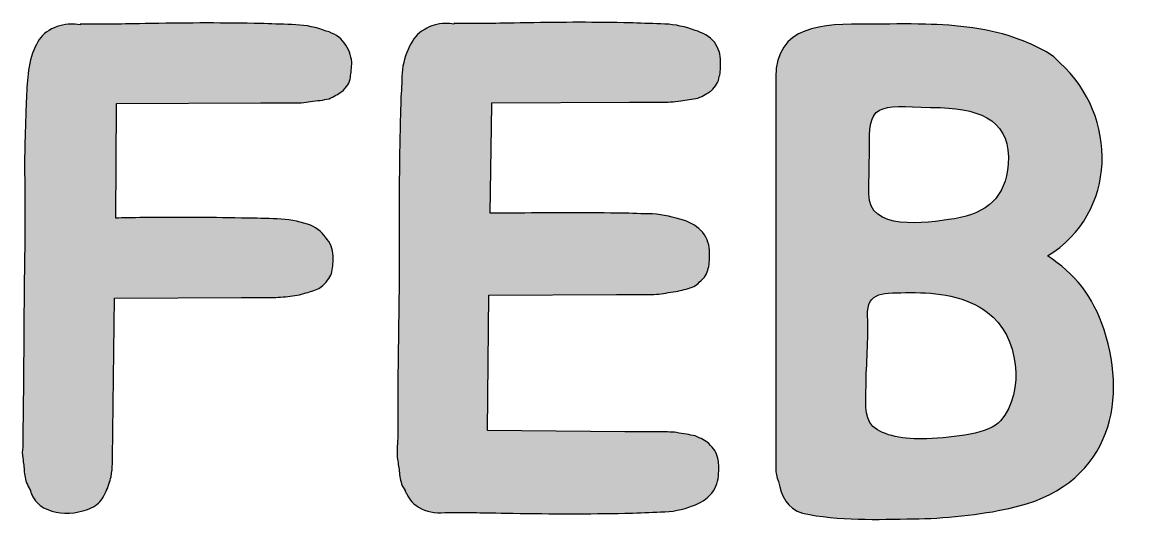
# Model space of a CAD drawing. Header units: millimetres. Extents: x 28 to 183, y 96 to 201.
# Drawn here: x 83.33 to 89.55, y 171.35 to 174.16 of the extents above; entities that cross this region are included whole.
import ezdxf

# ---------------------------------------------------------------- set-up
doc = ezdxf.new("R2010")
doc.units = ezdxf.units.MM
doc.header["$MEASUREMENT"] = 0
doc.layers.add('Layer 1', color=7, linetype='Continuous', lineweight=0)

# ---------------------------------------------------------------- blocks, each defined once
blk = doc.blocks.new('Block_0')
at = {"layer": 'Layer 1', "true_color": 0x010101, "transparency": 33554687}
h = blk.add_hatch(color=18, dxfattribs=at)
h.dxf.hatch_style = 2
edge = h.paths.add_edge_path()
edge.add_spline(control_points=[(85.1808, 173.9303), (85.1808, 173.8991), (85.1767, 173.8681), (85.1729, 173.8449), (85.1691, 173.8138), (85.1536, 173.7904), (85.1226, 173.7634), (85.1071, 173.7517), (85.0799, 173.7362), (85.0527, 173.7244), (85.0217, 173.7167), (84.9865, 173.7129), (84.9479, 173.7089), (84.9169, 173.7012), (84.878, 173.7012), (84.8429, 173.7012), (84.8429, 173.7012), (84.6685, 173.7012), (84.6685, 173.7012), (84.6685, 173.7012), (83.8572, 173.6974), (83.8572, 173.6974), (83.8572, 173.6974), (83.8572, 173.6857), (83.8572, 173.6857), (83.8572, 173.6857), (83.8534, 173.0532), (83.8534, 173.0532), (83.892, 173.0532), (83.9427, 173.0532), (84.0126, 173.057), (84.2183, 173.057), (84.3619, 173.057), (84.5597, 173.0532), (84.5597, 173.0532), (84.5831, 173.0532), (84.5831, 173.0532), (84.6413, 173.0532), (84.6995, 173.0492), (84.7616, 173.0492), (84.8198, 173.0452), (84.878, 173.0375), (84.9324, 173.0182), (84.9751, 173.0027), (85.0099, 172.9793), (85.0334, 172.9445), (85.0602, 172.9133), (85.0757, 172.8785), (85.0757, 172.8396), (85.0757, 172.8086), (85.0757, 172.7814), (85.0682, 172.7503), (85.0644, 172.7271), (85.0447, 172.6999), (85.0175, 172.6728), (84.9982, 172.6572), (84.9789, 172.6456), (84.9438, 172.6379), (84.9169, 172.6301), (84.8818, 172.6184), (84.847, 172.6146), (84.8119, 172.6106), (84.7771, 172.6067), (84.7381, 172.6067), (84.7381, 172.6067), (84.5597, 172.6067), (84.5597, 172.6067), (84.5597, 172.6067), (83.8455, 172.6029), (83.8455, 172.6029), (83.8455, 172.6029), (83.8338, 171.7025), (83.8338, 171.7025), (83.8338, 171.7025), (83.8338, 171.6713), (83.8338, 171.6713), (83.8338, 171.6481), (83.83, 171.6248), (83.8262, 171.5976), (83.8183, 171.5706), (83.8107, 171.5394), (83.799, 171.5161), (83.7835, 171.4851), (83.768, 171.4579), (83.7487, 171.4424), (83.7215, 171.423), (83.6863, 171.4074), (83.6436, 171.3997), (83.574, 171.3842), (83.5079, 171.3919), (83.4459, 171.423), (83.4224, 171.4386), (83.3952, 171.4619), (83.3797, 171.4968), (83.3759, 171.5046), (83.3721, 171.5161), (83.3721, 171.5201), (83.3721, 171.5201), (83.3604, 171.5434), (83.3604, 171.5434), (83.3449, 171.5706), (83.3411, 171.5976), (83.337, 171.6248), (83.337, 171.6481), (83.3332, 171.6753), (83.3294, 171.7025), (83.3256, 171.7258), (83.3256, 171.7413), (83.3294, 171.7645), (83.3294, 171.7645), (83.3294, 171.8267), (83.3294, 171.8267), (83.3294, 171.8267), (83.3332, 172.1294), (83.3332, 172.1294), (83.3332, 172.1294), (83.337, 172.6883), (83.337, 172.6883), (83.3411, 172.8513), (83.3411, 173.026), (83.3411, 173.2044), (83.337, 173.3908), (83.3411, 173.5188), (83.3487, 173.6897), (83.3487, 173.6897), (83.3487, 173.7089), (83.3487, 173.7089), (83.3525, 173.7634), (83.3525, 173.8138), (83.3604, 173.8643), (83.3642, 173.9186), (83.3759, 173.969), (83.3994, 174.0156), (83.4149, 174.0545), (83.4421, 174.0893), (83.4769, 174.1087), (83.5158, 174.132), (83.5585, 174.1437), (83.6009, 174.1437), (83.6167, 174.1437), (83.6323, 174.1437), (83.6515, 174.1398), (83.6515, 174.1398), (83.6515, 174.1437), (83.6515, 174.1437), (83.8338, 174.1437), (83.8493, 174.1437), (84.0553, 174.1475), (84.2648, 174.1515), (84.4667, 174.1515), (84.6685, 174.1475), (84.6685, 174.1475), (84.6878, 174.1475), (84.6878, 174.1475), (84.7461, 174.1437), (84.8043, 174.1437), (84.8663, 174.1398), (84.9245, 174.1398), (84.9827, 174.1243), (85.0372, 174.105), (85.0799, 174.0932), (85.1147, 174.07), (85.1381, 174.0388), (85.1653, 174.004), (85.1767, 173.969), (85.1808, 173.9303)], knot_values=[0, 0, 0, 0, 1, 1, 1, 2, 2, 2, 3, 3, 3, 4, 4, 4, 5, 5, 5, 6, 6, 6, 7, 7, 7, 8, 8, 8, 9, 9, 9, 10, 10, 10, 11, 11, 11, 12, 12, 12, 13, 13, 13, 14, 14, 14, 15, 15, 15, 16, 16, 16, 17, 17, 17, 18, 18, 18, 19, 19, 19, 20, 20, 20, 21, 21, 21, 22, 22, 22, 23, 23, 23, 24, 24, 24, 25, 25, 25, 26, 26, 26, 27, 27, 27, 28, 28, 28, 29, 29, 29, 30, 30, 30, 31, 31, 31, 32, 32, 32, 33, 33, 33, 34, 34, 34, 35, 35, 35, 36, 36, 36, 37, 37, 37, 38, 38, 38, 39, 39, 39, 40, 40, 40, 41, 41, 41, 42, 42, 42, 43, 43, 43, 44, 44, 44, 45, 45, 45, 46, 46, 46, 47, 47, 47, 48, 48, 48, 49, 49, 49, 50, 50, 50, 51, 51, 51, 52, 52, 52, 53, 53, 53, 54, 54, 54, 55, 55, 55, 55], degree=3, periodic=0)
h = blk.add_hatch(color=18, dxfattribs=at)
h.dxf.hatch_style = 2
edge = h.paths.add_edge_path()
edge.add_spline(control_points=[(85.9684, 173.6897), (85.9684, 173.6897), (85.9604, 173.0802), (85.9604, 173.0802), (85.9604, 173.0802), (86.1158, 173.0802), (86.1158, 173.0802), (86.3253, 173.0842), (86.4731, 173.0842), (86.6746, 173.0802), (86.6746, 173.0802), (86.6943, 173.0802), (86.6943, 173.0802), (86.7563, 173.0802), (86.8145, 173.0764), (86.8727, 173.0764), (86.9347, 173.0725), (86.9929, 173.057), (87.0474, 173.0415), (87.0939, 173.026), (87.1287, 173.0027), (87.1559, 172.9715), (87.1831, 172.9367), (87.1948, 172.8978), (87.1948, 172.859), (87.1948, 172.8318), (87.1948, 172.7969), (87.1869, 172.7698), (87.1831, 172.7426), (87.1676, 172.7154), (87.1366, 172.6921), (87.1211, 172.6728), (87.0939, 172.6611), (87.0629, 172.6534), (87.0357, 172.6456), (87.0009, 172.6379), (86.9619, 172.6339), (86.9271, 172.6262), (86.892, 172.6224), (86.8534, 172.6224), (86.8534, 172.6224), (86.6708, 172.6224), (86.6708, 172.6224), (86.6708, 172.6224), (85.9529, 172.6184), (85.9529, 172.6184), (85.9529, 172.6184), (85.9449, 171.8577), (85.9449, 171.8577), (85.9449, 171.8577), (86.7173, 171.85), (86.7173, 171.85), (86.7173, 171.85), (86.8999, 171.85), (86.8999, 171.85), (86.9385, 171.85), (86.9774, 171.85), (87.0084, 171.846), (87.0474, 171.8383), (87.0822, 171.8345), (87.1132, 171.8267), (87.1445, 171.815), (87.1714, 171.7995), (87.191, 171.784), (87.2183, 171.7568), (87.2338, 171.7335), (87.2413, 171.7025), (87.2451, 171.6793), (87.2493, 171.6481), (87.2451, 171.6171), (87.2451, 171.5744), (87.2338, 171.5394), (87.2065, 171.5046), (87.1793, 171.4734), (87.1445, 171.4464), (87.0977, 171.4347), (87.0436, 171.4114), (86.9854, 171.3997), (86.9192, 171.3997), (86.861, 171.3959), (86.799, 171.3959), (86.7408, 171.3919), (86.7408, 171.3919), (86.7173, 171.3919), (86.7173, 171.3919), (86.5155, 171.3882), (86.306, 171.3882), (86.0886, 171.3919), (85.8867, 171.3959), (85.8674, 171.3959), (85.7045, 171.3959), (85.65, 171.3919), (85.5997, 171.3997), (85.557, 171.4269), (85.5298, 171.4424), (85.5064, 171.4657), (85.4909, 171.5006), (85.4833, 171.5084), (85.4795, 171.5201), (85.4795, 171.5239), (85.4754, 171.5316), (85.4678, 171.5394), (85.4637, 171.5471), (85.4561, 171.5744), (85.4482, 171.6016), (85.4482, 171.6288), (85.4444, 171.6521), (85.4406, 171.6793), (85.4368, 171.7063), (85.4368, 171.7063), (85.4368, 171.7685), (85.4368, 171.7685), (85.4368, 171.7878), (85.4406, 171.8112), (85.4406, 171.8305), (85.4406, 171.8305), (85.4406, 172.1333), (85.4406, 172.1333), (85.4406, 172.1333), (85.4482, 172.6921), (85.4482, 172.6921), (85.4482, 172.6921), (85.4482, 173.2084), (85.4482, 173.2084), (85.4482, 173.3946), (85.4523, 173.5227), (85.4561, 173.6934), (85.4561, 173.6934), (85.4561, 173.7129), (85.4561, 173.7129), (85.4599, 173.7672), (85.4637, 173.8176), (85.4637, 173.8681), (85.4678, 173.9225), (85.4833, 173.9728), (85.5064, 174.0195), (85.526, 174.0583), (85.5491, 174.0932), (85.588, 174.1127), (85.627, 174.136), (85.6618, 174.1475), (85.7083, 174.1475), (85.7279, 174.1475), (85.7393, 174.1475), (85.7548, 174.1437), (85.7548, 174.1437), (85.7548, 174.1475), (85.7548, 174.1475), (85.9412, 174.1475), (85.9529, 174.1475), (86.1665, 174.1515), (86.3721, 174.1553), (86.5506, 174.1553), (86.7483, 174.1515), (86.7483, 174.1515), (86.7638, 174.1515), (86.7638, 174.1515), (86.8221, 174.1475), (86.8844, 174.1475), (86.9426, 174.1437), (87.0009, 174.1437), (87.0591, 174.1282), (87.1132, 174.1087), (87.1559, 174.097), (87.1948, 174.0738), (87.222, 174.0428), (87.2451, 174.0078), (87.2568, 173.9728), (87.2568, 173.9341), (87.2568, 173.9031), (87.2568, 173.8721), (87.2493, 173.8486), (87.2451, 173.8176), (87.2296, 173.7944), (87.2024, 173.7672), (87.1831, 173.7556), (87.16, 173.7401), (87.1287, 173.7284), (87.0977, 173.7207), (87.0629, 173.7167), (87.0319, 173.7129), (86.9929, 173.7052), (86.9581, 173.7052), (86.9192, 173.7052), (86.9192, 173.7052), (86.7446, 173.7052), (86.7446, 173.7052), (86.7446, 173.7052), (85.9684, 173.7012), (85.9684, 173.7012), (85.9684, 173.7012), (85.9684, 173.6897), (85.9684, 173.6897)], knot_values=[0, 0, 0, 0, 1, 1, 1, 2, 2, 2, 3, 3, 3, 4, 4, 4, 5, 5, 5, 6, 6, 6, 7, 7, 7, 8, 8, 8, 9, 9, 9, 10, 10, 10, 11, 11, 11, 12, 12, 12, 13, 13, 13, 14, 14, 14, 15, 15, 15, 16, 16, 16, 17, 17, 17, 18, 18, 18, 19, 19, 19, 20, 20, 20, 21, 21, 21, 22, 22, 22, 23, 23, 23, 24, 24, 24, 25, 25, 25, 26, 26, 26, 27, 27, 27, 28, 28, 28, 29, 29, 29, 30, 30, 30, 31, 31, 31, 32, 32, 32, 33, 33, 33, 34, 34, 34, 35, 35, 35, 36, 36, 36, 37, 37, 37, 38, 38, 38, 39, 39, 39, 40, 40, 40, 41, 41, 41, 42, 42, 42, 43, 43, 43, 44, 44, 44, 45, 45, 45, 46, 46, 46, 47, 47, 47, 48, 48, 48, 49, 49, 49, 50, 50, 50, 51, 51, 51, 52, 52, 52, 53, 53, 53, 54, 54, 54, 55, 55, 55, 56, 56, 56, 57, 57, 57, 58, 58, 58, 59, 59, 59, 60, 60, 60, 61, 61, 61, 62, 62, 62, 63, 63, 63, 64, 64, 64, 64], degree=3, periodic=0)
h = blk.add_hatch(color=18, dxfattribs=at)
h.dxf.hatch_style = 2
edge = h.paths.add_edge_path()
edge.add_spline(control_points=[(89.4145, 172.4244), (89.5544, 172.0014), (89.4379, 171.5356), (88.8788, 171.4192), (88.7275, 171.3842), (88.5026, 171.3609), (88.3434, 171.3609), (88.1415, 171.357), (87.9204, 171.3492), (87.7185, 171.3919), (87.6293, 171.4192), (87.5982, 171.4889), (87.5827, 171.5706), (87.571, 171.5976), (87.5672, 171.621), (87.5672, 171.6403), (87.5672, 171.6403), (87.5672, 173.8449), (87.5672, 173.8449), (87.5672, 174.136), (87.827, 174.1475), (88.0909, 174.1437), (88.196, 174.1437), (88.3007, 174.1475), (88.4092, 174.1437), (88.5801, 174.1398), (88.7741, 174.1205), (88.937, 174.0583), (88.9797, 174.0428), (89.0224, 174.0233), (89.0614, 174.004), (89.1003, 173.9846), (89.1389, 173.9573), (89.1661, 173.9263), (89.4961, 173.6275), (89.492, 173.0802), (89.0962, 172.8396), (89.2478, 172.7426), (89.3525, 172.6146), (89.4145, 172.4244)], knot_values=[0, 0, 0, 0, 1, 1, 1, 2, 2, 2, 3, 3, 3, 4, 4, 4, 5, 5, 5, 6, 6, 6, 7, 7, 7, 8, 8, 8, 9, 9, 9, 10, 10, 10, 11, 11, 11, 12, 12, 12, 13, 13, 13, 13], degree=3, periodic=0)
edge = h.paths.add_edge_path()
edge.add_spline(control_points=[(88.8323, 171.912), (88.9721, 172.0751), (88.937, 172.3933), (88.7586, 172.5214), (88.6383, 172.6146), (88.4754, 172.6339), (88.3238, 172.6339), (88.1763, 172.6301), (88.0795, 172.6456), (88.0833, 172.502), (88.0909, 172.37), (88.0754, 172.2303), (88.0754, 172.1061), (88.0754, 172.0362), (88.0599, 171.9354), (88.1143, 171.881), (88.1725, 171.8267), (88.289, 171.8073), (88.4171, 171.8112), (88.5763, 171.819), (88.7703, 171.8383), (88.8323, 171.912)], knot_values=[0, 0, 0, 0, 1, 1, 1, 2, 2, 2, 3, 3, 3, 4, 4, 4, 5, 5, 5, 6, 6, 6, 7, 7, 7, 7], degree=3, periodic=0)
edge.add_line((88.8323, 171.912), (88.8323, 171.912))
edge = h.paths.add_edge_path()
edge.add_spline(control_points=[(88.095, 173.4761), (88.095, 173.3791), (88.0909, 173.2821), (88.0909, 173.1889), (88.0871, 172.9793), (88.4054, 173.022), (88.5722, 173.0492), (88.7586, 173.0802), (88.8595, 173.1696), (88.875, 173.3558), (88.8943, 173.5887), (88.7355, 173.6664), (88.4947, 173.6741), (88.1725, 173.6819), (88.0871, 173.7167), (88.095, 173.4761)], knot_values=[0, 0, 0, 0, 1, 1, 1, 2, 2, 2, 3, 3, 3, 4, 4, 4, 5, 5, 5, 5], degree=3, periodic=0)
edge.add_line((88.095, 173.4761), (88.095, 173.4761))
at = {"layer": 'Layer 1', "color": 18, "lineweight": 25, "true_color": 0x010101}
for points, knots in [([(85.1808, 173.9303), (85.1808, 173.8991), (85.1767, 173.8681), (85.1729, 173.8449), (85.1691, 173.8138), (85.1536, 173.7904), (85.1226, 173.7634), (85.1071, 173.7517), (85.0799, 173.7362), (85.0527, 173.7244), (85.0217, 173.7167), (84.9865, 173.7129), (84.9479, 173.7089), (84.9169, 173.7012), (84.878, 173.7012), (84.8429, 173.7012), (84.8429, 173.7012), (84.6685, 173.7012), (84.6685, 173.7012), (84.6685, 173.7012), (83.8572, 173.6974), (83.8572, 173.6974), (83.8572, 173.6974), (83.8572, 173.6857), (83.8572, 173.6857), (83.8572, 173.6857), (83.8534, 173.0532), (83.8534, 173.0532), (83.892, 173.0532), (83.9427, 173.0532), (84.0126, 173.057), (84.2183, 173.057), (84.3619, 173.057), (84.5597, 173.0532), (84.5597, 173.0532), (84.5831, 173.0532), (84.5831, 173.0532), (84.6413, 173.0532), (84.6995, 173.0492), (84.7616, 173.0492), (84.8198, 173.0452), (84.878, 173.0375), (84.9324, 173.0182), (84.9751, 173.0027), (85.0099, 172.9793), (85.0334, 172.9445), (85.0602, 172.9133), (85.0757, 172.8785), (85.0757, 172.8396), (85.0757, 172.8086), (85.0757, 172.7814), (85.0682, 172.7503), (85.0644, 172.7271), (85.0447, 172.6999), (85.0175, 172.6728), (84.9982, 172.6572), (84.9789, 172.6456), (84.9438, 172.6379), (84.9169, 172.6301), (84.8818, 172.6184), (84.847, 172.6146), (84.8119, 172.6106), (84.7771, 172.6067), (84.7381, 172.6067), (84.7381, 172.6067), (84.5597, 172.6067), (84.5597, 172.6067), (84.5597, 172.6067), (83.8455, 172.6029), (83.8455, 172.6029), (83.8455, 172.6029), (83.8338, 171.7025), (83.8338, 171.7025), (83.8338, 171.7025), (83.8338, 171.6713), (83.8338, 171.6713), (83.8338, 171.6481), (83.83, 171.6248), (83.8262, 171.5976), (83.8183, 171.5706), (83.8107, 171.5394), (83.799, 171.5161), (83.7835, 171.4851), (83.768, 171.4579), (83.7487, 171.4424), (83.7215, 171.423), (83.6863, 171.4074), (83.6436, 171.3997), (83.574, 171.3842), (83.5079, 171.3919), (83.4459, 171.423), (83.4224, 171.4386), (83.3952, 171.4619), (83.3797, 171.4968), (83.3759, 171.5046), (83.3721, 171.5161), (83.3721, 171.5201), (83.3721, 171.5201), (83.3604, 171.5434), (83.3604, 171.5434), (83.3449, 171.5706), (83.3411, 171.5976), (83.337, 171.6248), (83.337, 171.6481), (83.3332, 171.6753), (83.3294, 171.7025), (83.3256, 171.7258), (83.3256, 171.7413), (83.3294, 171.7645), (83.3294, 171.7645), (83.3294, 171.8267), (83.3294, 171.8267), (83.3294, 171.8267), (83.3332, 172.1294), (83.3332, 172.1294), (83.3332, 172.1294), (83.337, 172.6883), (83.337, 172.6883), (83.3411, 172.8513), (83.3411, 173.026), (83.3411, 173.2044), (83.337, 173.3908), (83.3411, 173.5188), (83.3487, 173.6897), (83.3487, 173.6897), (83.3487, 173.7089), (83.3487, 173.7089), (83.3525, 173.7634), (83.3525, 173.8138), (83.3604, 173.8643), (83.3642, 173.9186), (83.3759, 173.969), (83.3994, 174.0156), (83.4149, 174.0545), (83.4421, 174.0893), (83.4769, 174.1087), (83.5158, 174.132), (83.5585, 174.1437), (83.6009, 174.1437), (83.6167, 174.1437), (83.6323, 174.1437), (83.6515, 174.1398), (83.6515, 174.1398), (83.6515, 174.1437), (83.6515, 174.1437), (83.8338, 174.1437), (83.8493, 174.1437), (84.0553, 174.1475), (84.2648, 174.1515), (84.4667, 174.1515), (84.6685, 174.1475), (84.6685, 174.1475), (84.6878, 174.1475), (84.6878, 174.1475), (84.7461, 174.1437), (84.8043, 174.1437), (84.8663, 174.1398), (84.9245, 174.1398), (84.9827, 174.1243), (85.0372, 174.105), (85.0799, 174.0932), (85.1147, 174.07), (85.1381, 174.0388), (85.1653, 174.004), (85.1767, 173.969), (85.1808, 173.9303)], [0, 0, 0, 0, 1, 1, 1, 2, 2, 2, 3, 3, 3, 4, 4, 4, 5, 5, 5, 6, 6, 6, 7, 7, 7, 8, 8, 8, 9, 9, 9, 10, 10, 10, 11, 11, 11, 12, 12, 12, 13, 13, 13, 14, 14, 14, 15, 15, 15, 16, 16, 16, 17, 17, 17, 18, 18, 18, 19, 19, 19, 20, 20, 20, 21, 21, 21, 22, 22, 22, 23, 23, 23, 24, 24, 24, 25, 25, 25, 26, 26, 26, 27, 27, 27, 28, 28, 28, 29, 29, 29, 30, 30, 30, 31, 31, 31, 32, 32, 32, 33, 33, 33, 34, 34, 34, 35, 35, 35, 36, 36, 36, 37, 37, 37, 38, 38, 38, 39, 39, 39, 40, 40, 40, 41, 41, 41, 42, 42, 42, 43, 43, 43, 44, 44, 44, 45, 45, 45, 46, 46, 46, 47, 47, 47, 48, 48, 48, 49, 49, 49, 50, 50, 50, 51, 51, 51, 52, 52, 52, 53, 53, 53, 54, 54, 54, 55, 55, 55, 55]), ([(85.9684, 173.6897), (85.9684, 173.6897), (85.9604, 173.0802), (85.9604, 173.0802), (85.9604, 173.0802), (86.1158, 173.0802), (86.1158, 173.0802), (86.3253, 173.0842), (86.4731, 173.0842), (86.6746, 173.0802), (86.6746, 173.0802), (86.6943, 173.0802), (86.6943, 173.0802), (86.7563, 173.0802), (86.8145, 173.0764), (86.8727, 173.0764), (86.9347, 173.0725), (86.9929, 173.057), (87.0474, 173.0415), (87.0939, 173.026), (87.1287, 173.0027), (87.1559, 172.9715), (87.1831, 172.9367), (87.1948, 172.8978), (87.1948, 172.859), (87.1948, 172.8318), (87.1948, 172.7969), (87.1869, 172.7698), (87.1831, 172.7426), (87.1676, 172.7154), (87.1366, 172.6921), (87.1211, 172.6728), (87.0939, 172.6611), (87.0629, 172.6534), (87.0357, 172.6456), (87.0009, 172.6379), (86.9619, 172.6339), (86.9271, 172.6262), (86.892, 172.6224), (86.8534, 172.6224), (86.8534, 172.6224), (86.6708, 172.6224), (86.6708, 172.6224), (86.6708, 172.6224), (85.9529, 172.6184), (85.9529, 172.6184), (85.9529, 172.6184), (85.9449, 171.8577), (85.9449, 171.8577), (85.9449, 171.8577), (86.7173, 171.85), (86.7173, 171.85), (86.7173, 171.85), (86.8999, 171.85), (86.8999, 171.85), (86.9385, 171.85), (86.9774, 171.85), (87.0084, 171.846), (87.0474, 171.8383), (87.0822, 171.8345), (87.1132, 171.8267), (87.1445, 171.815), (87.1714, 171.7995), (87.191, 171.784), (87.2183, 171.7568), (87.2338, 171.7335), (87.2413, 171.7025), (87.2451, 171.6793), (87.2493, 171.6481), (87.2451, 171.6171), (87.2451, 171.5744), (87.2338, 171.5394), (87.2065, 171.5046), (87.1793, 171.4734), (87.1445, 171.4464), (87.0977, 171.4347), (87.0436, 171.4114), (86.9854, 171.3997), (86.9192, 171.3997), (86.861, 171.3959), (86.799, 171.3959), (86.7408, 171.3919), (86.7408, 171.3919), (86.7173, 171.3919), (86.7173, 171.3919), (86.5155, 171.3882), (86.306, 171.3882), (86.0886, 171.3919), (85.8867, 171.3959), (85.8674, 171.3959), (85.7045, 171.3959), (85.65, 171.3919), (85.5997, 171.3997), (85.557, 171.4269), (85.5298, 171.4424), (85.5064, 171.4657), (85.4909, 171.5006), (85.4833, 171.5084), (85.4795, 171.5201), (85.4795, 171.5239), (85.4754, 171.5316), (85.4678, 171.5394), (85.4637, 171.5471), (85.4561, 171.5744), (85.4482, 171.6016), (85.4482, 171.6288), (85.4444, 171.6521), (85.4406, 171.6793), (85.4368, 171.7063), (85.4368, 171.7063), (85.4368, 171.7685), (85.4368, 171.7685), (85.4368, 171.7878), (85.4406, 171.8112), (85.4406, 171.8305), (85.4406, 171.8305), (85.4406, 172.1333), (85.4406, 172.1333), (85.4406, 172.1333), (85.4482, 172.6921), (85.4482, 172.6921), (85.4482, 172.6921), (85.4482, 173.2084), (85.4482, 173.2084), (85.4482, 173.3946), (85.4523, 173.5227), (85.4561, 173.6934), (85.4561, 173.6934), (85.4561, 173.7129), (85.4561, 173.7129), (85.4599, 173.7672), (85.4637, 173.8176), (85.4637, 173.8681), (85.4678, 173.9225), (85.4833, 173.9728), (85.5064, 174.0195), (85.526, 174.0583), (85.5491, 174.0932), (85.588, 174.1127), (85.627, 174.136), (85.6618, 174.1475), (85.7083, 174.1475), (85.7279, 174.1475), (85.7393, 174.1475), (85.7548, 174.1437), (85.7548, 174.1437), (85.7548, 174.1475), (85.7548, 174.1475), (85.9412, 174.1475), (85.9529, 174.1475), (86.1665, 174.1515), (86.3721, 174.1553), (86.5506, 174.1553), (86.7483, 174.1515), (86.7483, 174.1515), (86.7638, 174.1515), (86.7638, 174.1515), (86.8221, 174.1475), (86.8844, 174.1475), (86.9426, 174.1437), (87.0009, 174.1437), (87.0591, 174.1282), (87.1132, 174.1087), (87.1559, 174.097), (87.1948, 174.0738), (87.222, 174.0428), (87.2451, 174.0078), (87.2568, 173.9728), (87.2568, 173.9341), (87.2568, 173.9031), (87.2568, 173.8721), (87.2493, 173.8486), (87.2451, 173.8176), (87.2296, 173.7944), (87.2024, 173.7672), (87.1831, 173.7556), (87.16, 173.7401), (87.1287, 173.7284), (87.0977, 173.7207), (87.0629, 173.7167), (87.0319, 173.7129), (86.9929, 173.7052), (86.9581, 173.7052), (86.9192, 173.7052), (86.9192, 173.7052), (86.7446, 173.7052), (86.7446, 173.7052), (86.7446, 173.7052), (85.9684, 173.7012), (85.9684, 173.7012), (85.9684, 173.7012), (85.9684, 173.6897), (85.9684, 173.6897)], [0, 0, 0, 0, 1, 1, 1, 2, 2, 2, 3, 3, 3, 4, 4, 4, 5, 5, 5, 6, 6, 6, 7, 7, 7, 8, 8, 8, 9, 9, 9, 10, 10, 10, 11, 11, 11, 12, 12, 12, 13, 13, 13, 14, 14, 14, 15, 15, 15, 16, 16, 16, 17, 17, 17, 18, 18, 18, 19, 19, 19, 20, 20, 20, 21, 21, 21, 22, 22, 22, 23, 23, 23, 24, 24, 24, 25, 25, 25, 26, 26, 26, 27, 27, 27, 28, 28, 28, 29, 29, 29, 30, 30, 30, 31, 31, 31, 32, 32, 32, 33, 33, 33, 34, 34, 34, 35, 35, 35, 36, 36, 36, 37, 37, 37, 38, 38, 38, 39, 39, 39, 40, 40, 40, 41, 41, 41, 42, 42, 42, 43, 43, 43, 44, 44, 44, 45, 45, 45, 46, 46, 46, 47, 47, 47, 48, 48, 48, 49, 49, 49, 50, 50, 50, 51, 51, 51, 52, 52, 52, 53, 53, 53, 54, 54, 54, 55, 55, 55, 56, 56, 56, 57, 57, 57, 58, 58, 58, 59, 59, 59, 60, 60, 60, 61, 61, 61, 62, 62, 62, 63, 63, 63, 64, 64, 64, 64]), ([(89.4145, 172.4244), (89.5544, 172.0014), (89.4379, 171.5356), (88.8788, 171.4192), (88.7275, 171.3842), (88.5026, 171.3609), (88.3434, 171.3609), (88.1415, 171.357), (87.9204, 171.3492), (87.7185, 171.3919), (87.6293, 171.4192), (87.5982, 171.4889), (87.5827, 171.5706), (87.571, 171.5976), (87.5672, 171.621), (87.5672, 171.6403), (87.5672, 171.6403), (87.5672, 173.8449), (87.5672, 173.8449), (87.5672, 174.136), (87.827, 174.1475), (88.0909, 174.1437), (88.196, 174.1437), (88.3007, 174.1475), (88.4092, 174.1437), (88.5801, 174.1398), (88.7741, 174.1205), (88.937, 174.0583), (88.9797, 174.0428), (89.0224, 174.0233), (89.0614, 174.004), (89.1003, 173.9846), (89.1389, 173.9573), (89.1661, 173.9263), (89.4961, 173.6275), (89.492, 173.0802), (89.0962, 172.8396), (89.2478, 172.7426), (89.3525, 172.6146), (89.4145, 172.4244)], [0, 0, 0, 0, 1, 1, 1, 2, 2, 2, 3, 3, 3, 4, 4, 4, 5, 5, 5, 6, 6, 6, 7, 7, 7, 8, 8, 8, 9, 9, 9, 10, 10, 10, 11, 11, 11, 12, 12, 12, 13, 13, 13, 13]), ([(88.095, 173.4761), (88.095, 173.3791), (88.0909, 173.2821), (88.0909, 173.1889), (88.0871, 172.9793), (88.4054, 173.022), (88.5722, 173.0492), (88.7586, 173.0802), (88.8595, 173.1696), (88.875, 173.3558), (88.8943, 173.5887), (88.7355, 173.6664), (88.4947, 173.6741), (88.1725, 173.6819), (88.0871, 173.7167), (88.095, 173.4761)], [0, 0, 0, 0, 1, 1, 1, 2, 2, 2, 3, 3, 3, 4, 4, 4, 5, 5, 5, 5]), ([(88.8323, 171.912), (88.9721, 172.0751), (88.937, 172.3933), (88.7586, 172.5214), (88.6383, 172.6146), (88.4754, 172.6339), (88.3238, 172.6339), (88.1763, 172.6301), (88.0795, 172.6456), (88.0833, 172.502), (88.0909, 172.37), (88.0754, 172.2303), (88.0754, 172.1061), (88.0754, 172.0362), (88.0599, 171.9354), (88.1143, 171.881), (88.1725, 171.8267), (88.289, 171.8073), (88.4171, 171.8112), (88.5763, 171.819), (88.7703, 171.8383), (88.8323, 171.912)], [0, 0, 0, 0, 1, 1, 1, 2, 2, 2, 3, 3, 3, 4, 4, 4, 5, 5, 5, 6, 6, 6, 7, 7, 7, 7])]:
    blk.add_open_spline(points, degree=3, knots=knots, dxfattribs=at)
at = {"layer": 'Layer 1'}
for points, knots in [([(85.1808, 173.9303), (85.1808, 173.8991), (85.1767, 173.8681), (85.1729, 173.8449), (85.1691, 173.8138), (85.1536, 173.7904), (85.1226, 173.7634), (85.1071, 173.7517), (85.0799, 173.7362), (85.0527, 173.7244), (85.0217, 173.7167), (84.9865, 173.7129), (84.9479, 173.7089), (84.9169, 173.7012), (84.878, 173.7012), (84.8429, 173.7012), (84.8429, 173.7012), (84.6685, 173.7012), (84.6685, 173.7012), (84.6685, 173.7012), (83.8572, 173.6974), (83.8572, 173.6974), (83.8572, 173.6974), (83.8572, 173.6857), (83.8572, 173.6857), (83.8572, 173.6857), (83.8534, 173.0532), (83.8534, 173.0532), (83.892, 173.0532), (83.9427, 173.0532), (84.0126, 173.057), (84.2183, 173.057), (84.3619, 173.057), (84.5597, 173.0532), (84.5597, 173.0532), (84.5831, 173.0532), (84.5831, 173.0532), (84.6413, 173.0532), (84.6995, 173.0492), (84.7616, 173.0492), (84.8198, 173.0452), (84.878, 173.0375), (84.9324, 173.0182), (84.9751, 173.0027), (85.0099, 172.9793), (85.0334, 172.9445), (85.0602, 172.9133), (85.0757, 172.8785), (85.0757, 172.8396), (85.0757, 172.8086), (85.0757, 172.7814), (85.0682, 172.7503), (85.0644, 172.7271), (85.0447, 172.6999), (85.0175, 172.6728), (84.9982, 172.6572), (84.9789, 172.6456), (84.9438, 172.6379), (84.9169, 172.6301), (84.8818, 172.6184), (84.847, 172.6146), (84.8119, 172.6106), (84.7771, 172.6067), (84.7381, 172.6067), (84.7381, 172.6067), (84.5597, 172.6067), (84.5597, 172.6067), (84.5597, 172.6067), (83.8455, 172.6029), (83.8455, 172.6029), (83.8455, 172.6029), (83.8338, 171.7025), (83.8338, 171.7025), (83.8338, 171.7025), (83.8338, 171.6713), (83.8338, 171.6713), (83.8338, 171.6481), (83.83, 171.6248), (83.8262, 171.5976), (83.8183, 171.5706), (83.8107, 171.5394), (83.799, 171.5161), (83.7835, 171.4851), (83.768, 171.4579), (83.7487, 171.4424), (83.7215, 171.423), (83.6863, 171.4074), (83.6436, 171.3997), (83.574, 171.3842), (83.5079, 171.3919), (83.4459, 171.423), (83.4224, 171.4386), (83.3952, 171.4619), (83.3797, 171.4968), (83.3759, 171.5046), (83.3721, 171.5161), (83.3721, 171.5201), (83.3721, 171.5201), (83.3604, 171.5434), (83.3604, 171.5434), (83.3449, 171.5706), (83.3411, 171.5976), (83.337, 171.6248), (83.337, 171.6481), (83.3332, 171.6753), (83.3294, 171.7025), (83.3256, 171.7258), (83.3256, 171.7413), (83.3294, 171.7645), (83.3294, 171.7645), (83.3294, 171.8267), (83.3294, 171.8267), (83.3294, 171.8267), (83.3332, 172.1294), (83.3332, 172.1294), (83.3332, 172.1294), (83.337, 172.6883), (83.337, 172.6883), (83.3411, 172.8513), (83.3411, 173.026), (83.3411, 173.2044), (83.337, 173.3908), (83.3411, 173.5188), (83.3487, 173.6897), (83.3487, 173.6897), (83.3487, 173.7089), (83.3487, 173.7089), (83.3525, 173.7634), (83.3525, 173.8138), (83.3604, 173.8643), (83.3642, 173.9186), (83.3759, 173.969), (83.3994, 174.0156), (83.4149, 174.0545), (83.4421, 174.0893), (83.4769, 174.1087), (83.5158, 174.132), (83.5585, 174.1437), (83.6009, 174.1437), (83.6167, 174.1437), (83.6323, 174.1437), (83.6515, 174.1398), (83.6515, 174.1398), (83.6515, 174.1437), (83.6515, 174.1437), (83.8338, 174.1437), (83.8493, 174.1437), (84.0553, 174.1475), (84.2648, 174.1515), (84.4667, 174.1515), (84.6685, 174.1475), (84.6685, 174.1475), (84.6878, 174.1475), (84.6878, 174.1475), (84.7461, 174.1437), (84.8043, 174.1437), (84.8663, 174.1398), (84.9245, 174.1398), (84.9827, 174.1243), (85.0372, 174.105), (85.0799, 174.0932), (85.1147, 174.07), (85.1381, 174.0388), (85.1653, 174.004), (85.1767, 173.969), (85.1808, 173.9303)], [0, 0, 0, 0, 1, 1, 1, 2, 2, 2, 3, 3, 3, 4, 4, 4, 5, 5, 5, 6, 6, 6, 7, 7, 7, 8, 8, 8, 9, 9, 9, 10, 10, 10, 11, 11, 11, 12, 12, 12, 13, 13, 13, 14, 14, 14, 15, 15, 15, 16, 16, 16, 17, 17, 17, 18, 18, 18, 19, 19, 19, 20, 20, 20, 21, 21, 21, 22, 22, 22, 23, 23, 23, 24, 24, 24, 25, 25, 25, 26, 26, 26, 27, 27, 27, 28, 28, 28, 29, 29, 29, 30, 30, 30, 31, 31, 31, 32, 32, 32, 33, 33, 33, 34, 34, 34, 35, 35, 35, 36, 36, 36, 37, 37, 37, 38, 38, 38, 39, 39, 39, 40, 40, 40, 41, 41, 41, 42, 42, 42, 43, 43, 43, 44, 44, 44, 45, 45, 45, 46, 46, 46, 47, 47, 47, 48, 48, 48, 49, 49, 49, 50, 50, 50, 51, 51, 51, 52, 52, 52, 53, 53, 53, 54, 54, 54, 55, 55, 55, 55]), ([(85.9684, 173.6897), (85.9684, 173.6897), (85.9604, 173.0802), (85.9604, 173.0802), (85.9604, 173.0802), (86.1158, 173.0802), (86.1158, 173.0802), (86.3253, 173.0842), (86.4731, 173.0842), (86.6746, 173.0802), (86.6746, 173.0802), (86.6943, 173.0802), (86.6943, 173.0802), (86.7563, 173.0802), (86.8145, 173.0764), (86.8727, 173.0764), (86.9347, 173.0725), (86.9929, 173.057), (87.0474, 173.0415), (87.0939, 173.026), (87.1287, 173.0027), (87.1559, 172.9715), (87.1831, 172.9367), (87.1948, 172.8978), (87.1948, 172.859), (87.1948, 172.8318), (87.1948, 172.7969), (87.1869, 172.7698), (87.1831, 172.7426), (87.1676, 172.7154), (87.1366, 172.6921), (87.1211, 172.6728), (87.0939, 172.6611), (87.0629, 172.6534), (87.0357, 172.6456), (87.0009, 172.6379), (86.9619, 172.6339), (86.9271, 172.6262), (86.892, 172.6224), (86.8534, 172.6224), (86.8534, 172.6224), (86.6708, 172.6224), (86.6708, 172.6224), (86.6708, 172.6224), (85.9529, 172.6184), (85.9529, 172.6184), (85.9529, 172.6184), (85.9449, 171.8577), (85.9449, 171.8577), (85.9449, 171.8577), (86.7173, 171.85), (86.7173, 171.85), (86.7173, 171.85), (86.8999, 171.85), (86.8999, 171.85), (86.9385, 171.85), (86.9774, 171.85), (87.0084, 171.846), (87.0474, 171.8383), (87.0822, 171.8345), (87.1132, 171.8267), (87.1445, 171.815), (87.1714, 171.7995), (87.191, 171.784), (87.2183, 171.7568), (87.2338, 171.7335), (87.2413, 171.7025), (87.2451, 171.6793), (87.2493, 171.6481), (87.2451, 171.6171), (87.2451, 171.5744), (87.2338, 171.5394), (87.2065, 171.5046), (87.1793, 171.4734), (87.1445, 171.4464), (87.0977, 171.4347), (87.0436, 171.4114), (86.9854, 171.3997), (86.9192, 171.3997), (86.861, 171.3959), (86.799, 171.3959), (86.7408, 171.3919), (86.7408, 171.3919), (86.7173, 171.3919), (86.7173, 171.3919), (86.5155, 171.3882), (86.306, 171.3882), (86.0886, 171.3919), (85.8867, 171.3959), (85.8674, 171.3959), (85.7045, 171.3959), (85.65, 171.3919), (85.5997, 171.3997), (85.557, 171.4269), (85.5298, 171.4424), (85.5064, 171.4657), (85.4909, 171.5006), (85.4833, 171.5084), (85.4795, 171.5201), (85.4795, 171.5239), (85.4754, 171.5316), (85.4678, 171.5394), (85.4637, 171.5471), (85.4561, 171.5744), (85.4482, 171.6016), (85.4482, 171.6288), (85.4444, 171.6521), (85.4406, 171.6793), (85.4368, 171.7063), (85.4368, 171.7063), (85.4368, 171.7685), (85.4368, 171.7685), (85.4368, 171.7878), (85.4406, 171.8112), (85.4406, 171.8305), (85.4406, 171.8305), (85.4406, 172.1333), (85.4406, 172.1333), (85.4406, 172.1333), (85.4482, 172.6921), (85.4482, 172.6921), (85.4482, 172.6921), (85.4482, 173.2084), (85.4482, 173.2084), (85.4482, 173.3946), (85.4523, 173.5227), (85.4561, 173.6934), (85.4561, 173.6934), (85.4561, 173.7129), (85.4561, 173.7129), (85.4599, 173.7672), (85.4637, 173.8176), (85.4637, 173.8681), (85.4678, 173.9225), (85.4833, 173.9728), (85.5064, 174.0195), (85.526, 174.0583), (85.5491, 174.0932), (85.588, 174.1127), (85.627, 174.136), (85.6618, 174.1475), (85.7083, 174.1475), (85.7279, 174.1475), (85.7393, 174.1475), (85.7548, 174.1437), (85.7548, 174.1437), (85.7548, 174.1475), (85.7548, 174.1475), (85.9412, 174.1475), (85.9529, 174.1475), (86.1665, 174.1515), (86.3721, 174.1553), (86.5506, 174.1553), (86.7483, 174.1515), (86.7483, 174.1515), (86.7638, 174.1515), (86.7638, 174.1515), (86.8221, 174.1475), (86.8844, 174.1475), (86.9426, 174.1437), (87.0009, 174.1437), (87.0591, 174.1282), (87.1132, 174.1087), (87.1559, 174.097), (87.1948, 174.0738), (87.222, 174.0428), (87.2451, 174.0078), (87.2568, 173.9728), (87.2568, 173.9341), (87.2568, 173.9031), (87.2568, 173.8721), (87.2493, 173.8486), (87.2451, 173.8176), (87.2296, 173.7944), (87.2024, 173.7672), (87.1831, 173.7556), (87.16, 173.7401), (87.1287, 173.7284), (87.0977, 173.7207), (87.0629, 173.7167), (87.0319, 173.7129), (86.9929, 173.7052), (86.9581, 173.7052), (86.9192, 173.7052), (86.9192, 173.7052), (86.7446, 173.7052), (86.7446, 173.7052), (86.7446, 173.7052), (85.9684, 173.7012), (85.9684, 173.7012), (85.9684, 173.7012), (85.9684, 173.6897), (85.9684, 173.6897)], [0, 0, 0, 0, 1, 1, 1, 2, 2, 2, 3, 3, 3, 4, 4, 4, 5, 5, 5, 6, 6, 6, 7, 7, 7, 8, 8, 8, 9, 9, 9, 10, 10, 10, 11, 11, 11, 12, 12, 12, 13, 13, 13, 14, 14, 14, 15, 15, 15, 16, 16, 16, 17, 17, 17, 18, 18, 18, 19, 19, 19, 20, 20, 20, 21, 21, 21, 22, 22, 22, 23, 23, 23, 24, 24, 24, 25, 25, 25, 26, 26, 26, 27, 27, 27, 28, 28, 28, 29, 29, 29, 30, 30, 30, 31, 31, 31, 32, 32, 32, 33, 33, 33, 34, 34, 34, 35, 35, 35, 36, 36, 36, 37, 37, 37, 38, 38, 38, 39, 39, 39, 40, 40, 40, 41, 41, 41, 42, 42, 42, 43, 43, 43, 44, 44, 44, 45, 45, 45, 46, 46, 46, 47, 47, 47, 48, 48, 48, 49, 49, 49, 50, 50, 50, 51, 51, 51, 52, 52, 52, 53, 53, 53, 54, 54, 54, 55, 55, 55, 56, 56, 56, 57, 57, 57, 58, 58, 58, 59, 59, 59, 60, 60, 60, 61, 61, 61, 62, 62, 62, 63, 63, 63, 64, 64, 64, 64]), ([(89.4145, 172.4244), (89.5544, 172.0014), (89.4379, 171.5356), (88.8788, 171.4192), (88.7275, 171.3842), (88.5026, 171.3609), (88.3434, 171.3609), (88.1415, 171.357), (87.9204, 171.3492), (87.7185, 171.3919), (87.6293, 171.4192), (87.5982, 171.4889), (87.5827, 171.5706), (87.571, 171.5976), (87.5672, 171.621), (87.5672, 171.6403), (87.5672, 171.6403), (87.5672, 173.8449), (87.5672, 173.8449), (87.5672, 174.136), (87.827, 174.1475), (88.0909, 174.1437), (88.196, 174.1437), (88.3007, 174.1475), (88.4092, 174.1437), (88.5801, 174.1398), (88.7741, 174.1205), (88.937, 174.0583), (88.9797, 174.0428), (89.0224, 174.0233), (89.0614, 174.004), (89.1003, 173.9846), (89.1389, 173.9573), (89.1661, 173.9263), (89.4961, 173.6275), (89.492, 173.0802), (89.0962, 172.8396), (89.2478, 172.7426), (89.3525, 172.6146), (89.4145, 172.4244)], [0, 0, 0, 0, 1, 1, 1, 2, 2, 2, 3, 3, 3, 4, 4, 4, 5, 5, 5, 6, 6, 6, 7, 7, 7, 8, 8, 8, 9, 9, 9, 10, 10, 10, 11, 11, 11, 12, 12, 12, 13, 13, 13, 13]), ([(88.095, 173.4761), (88.095, 173.3791), (88.0909, 173.2821), (88.0909, 173.1889), (88.0871, 172.9793), (88.4054, 173.022), (88.5722, 173.0492), (88.7586, 173.0802), (88.8595, 173.1696), (88.875, 173.3558), (88.8943, 173.5887), (88.7355, 173.6664), (88.4947, 173.6741), (88.1725, 173.6819), (88.0871, 173.7167), (88.095, 173.4761)], [0, 0, 0, 0, 1, 1, 1, 2, 2, 2, 3, 3, 3, 4, 4, 4, 5, 5, 5, 5]), ([(88.8323, 171.912), (88.9721, 172.0751), (88.937, 172.3933), (88.7586, 172.5214), (88.6383, 172.6146), (88.4754, 172.6339), (88.3238, 172.6339), (88.1763, 172.6301), (88.0795, 172.6456), (88.0833, 172.502), (88.0909, 172.37), (88.0754, 172.2303), (88.0754, 172.1061), (88.0754, 172.0362), (88.0599, 171.9354), (88.1143, 171.881), (88.1725, 171.8267), (88.289, 171.8073), (88.4171, 171.8112), (88.5763, 171.819), (88.7703, 171.8383), (88.8323, 171.912)], [0, 0, 0, 0, 1, 1, 1, 2, 2, 2, 3, 3, 3, 4, 4, 4, 5, 5, 5, 6, 6, 6, 7, 7, 7, 7])]:
    blk.add_open_spline(points, degree=3, knots=knots, dxfattribs=at)

msp = doc.modelspace()

# ---------------------------------------------------------------- block references
at = {"layer": 'Layer 1'}
msp.add_blockref('Block_0', (0, 0), dxfattribs=at)

doc.saveas('drawing.dxf')
